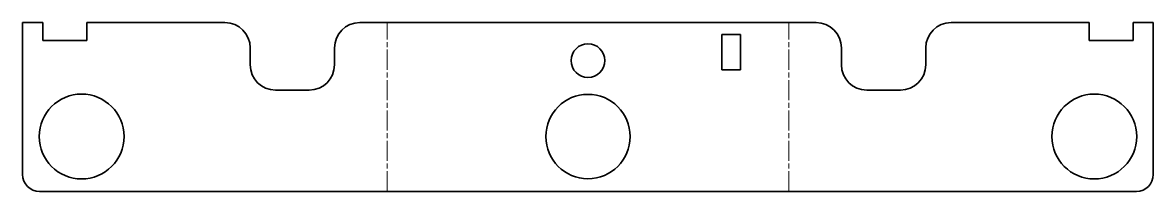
# Model space of a CAD drawing. Header units: inches. Extents: x 0 to 134, y 0 to 20.
import ezdxf

# ---------------------------------------------------------------- set-up
doc = ezdxf.new("R2010")
doc.units = ezdxf.units.IN
doc.header["$MEASUREMENT"] = 0
doc.linetypes.add('Chain', pattern=[13.68, 9.12, -1.14, 2.28, -1.14])
doc.layers.add('SIMUMAK Bend Centerline (ISO)', color=7, linetype='Chain', lineweight=9)
doc.layers.add('SIMUMAK Visible (ISO)', color=7, linetype='Continuous', lineweight=35)

# ---------------------------------------------------------------- blocks, each defined once
blk = doc.blocks.new('FRERE-01-PIVO01_Sheet_3_FRERE-01-PIVO01 (desplegada)')
at = {"layer": 'SIMUMAK Bend Centerline (ISO)', "ltscale": 0.263158}
for p, q in [((-23.81, -10), (-23.81, 10)), ((23.81, -10), (23.81, 10))]:
    blk.add_line(p, q, dxfattribs=at)
at = {"layer": 'SIMUMAK Visible (ISO)'}
for p, q in [((-67.07, -8), (-67.07, 10)), ((-67.07, 10), (-64.67, 10)), ((-64.67, 7.9), (-64.67, 10)), ((-59.47, 10), (-59.47, 7.9)), ((-59.47, 10), (-43.07, 10)), ((-27.07, 10), (27.07, 10)), ((43.07, 10), (59.47, 10)), ((59.47, 7.9), (59.47, 10)), ((64.67, 10), (64.67, 7.9)), ((64.67, 10), (67.07, 10)), ((67.07, -8), (67.07, 10)), ((15.9, 4.4), (15.9, 8.6)), ((15.9, 8.6), (18.1, 8.6)), ((18.1, 8.6), (18.1, 4.4)), ((-59.47, 7.9), (-64.67, 7.9)), ((-40.07, 5), (-40.07, 7)), ((-30.07, 7), (-30.07, 5)), ((30.07, 5), (30.07, 7)), ((40.07, 7), (40.07, 5)), ((64.67, 7.9), (59.47, 7.9)), ((18.1, 4.4), (15.9, 4.4)), ((-33.07, 2), (-37.07, 2)), ((37.07, 2), (33.07, 2)), ((-65.07, -10), (65.07, -10))]:
    blk.add_line(p, q, dxfattribs=at)
for centre, radius in [((0, 5.5), 2), ((-60.07, -3.5), 5.03), ((0, -3.5), 5), ((60.07, -3.5), 5.03)]:
    blk.add_circle(centre, radius, dxfattribs=at)
at = {"layer": 'SIMUMAK Visible (ISO)', "extrusion": (0, 0, -1)}
for centre, radius, start, end in [((43.07, 7), 3, 90, 180), ((27.07, 7), 3, 0, 90), ((-27.07, 7), 3, 90, 180), ((-43.07, 7), 3, 0, 90), ((65.07, -8), 2, 270, 0), ((-65.07, -8), 2, 180, 270)]:
    blk.add_arc(centre, radius, start, end, dxfattribs=at)
at = {"layer": 'SIMUMAK Visible (ISO)'}
for centre, start, end in [((-37.07, 5), 180, 270), ((-33.07, 5), 270, 360), ((33.07, 5), 180, 270), ((37.07, 5), 270, 360)]:
    blk.add_arc(centre, 3, start, end, dxfattribs=at)

msp = doc.modelspace()

# ---------------------------------------------------------------- block references
msp.add_blockref('FRERE-01-PIVO01_Sheet_3_FRERE-01-PIVO01 (desplegada)', (67.07, 10))

doc.saveas('drawing.dxf')
